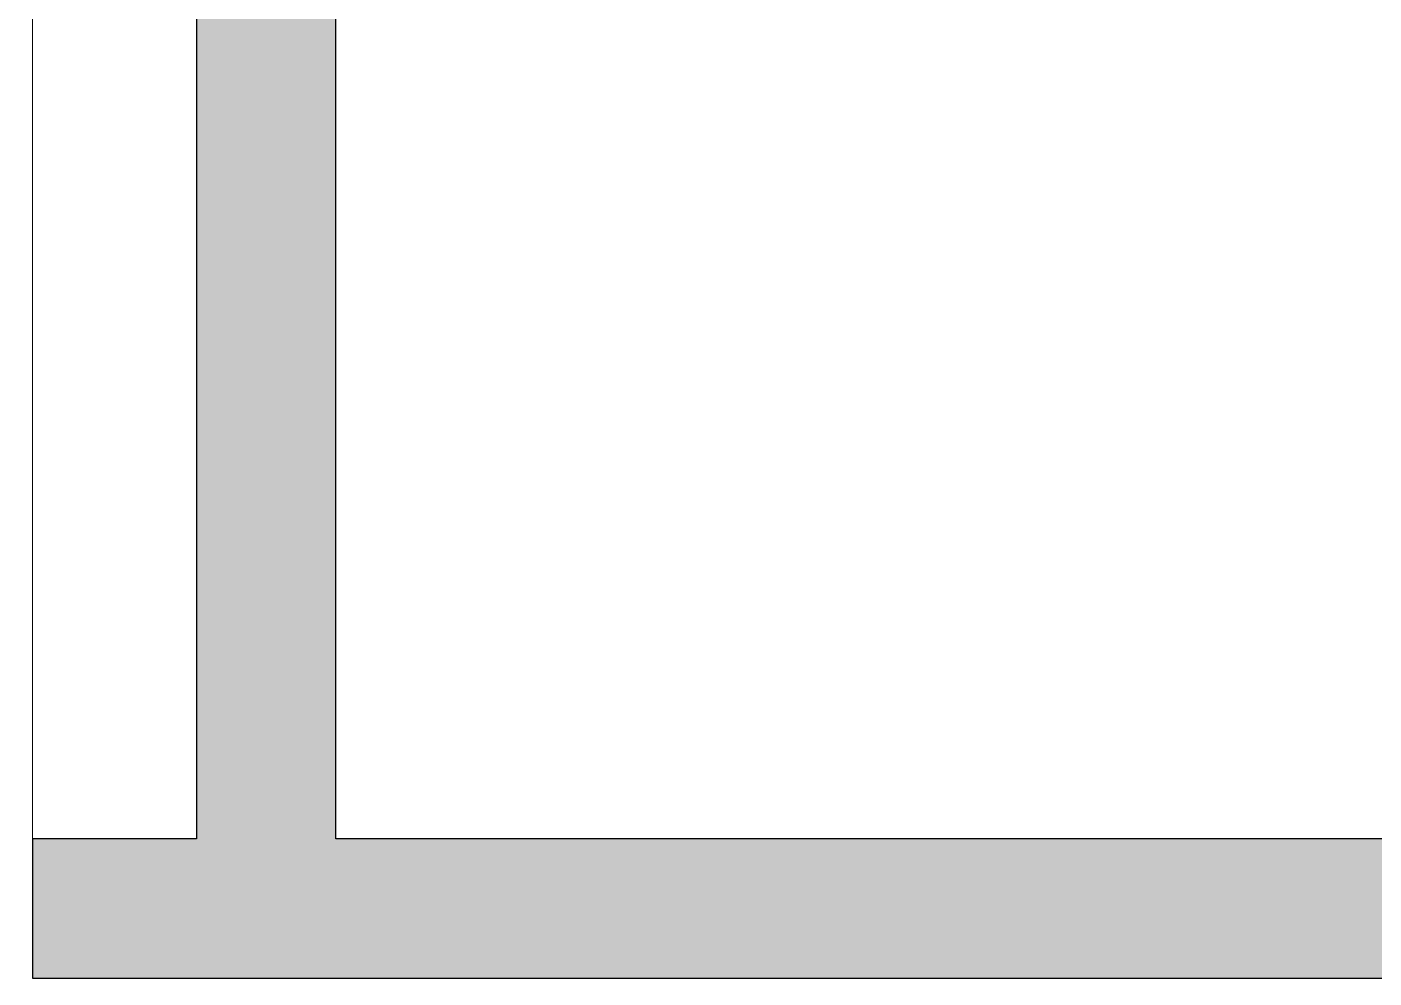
# Model space of a CAD drawing. Header units: millimetres. Extents: x 79795 to 317870, y -36033 to 97293.
# Drawn here: x 162115 to 163100, y 29757 to 30454 of the extents above; entities that cross this region are included whole.
import ezdxf

# ---------------------------------------------------------------- set-up
doc = ezdxf.new("R2010")
doc.units = ezdxf.units.MM
doc.header["$MEASUREMENT"] = 0
for name, color, linetype, lineweight in [('CSM-STL-XX-ZZ-M3-A-XXXX-00001_detached _19_04_21__rvt-1-Level 4$0$A-DOOR', 4, 'CONTINUOUS', 9), ('CSM-STL-XX-ZZ-M3-A-XXXX-00001_detached _19_04_21__rvt-1-Level 4$0$A-WALL-PATT', 7, 'CONTINUOUS', 9), ('CSM-STL-XX-ZZ-M3-A-XXXX-00001_detached _19_04_21__rvt-1-Level 4$0$I-WALL', 7, 'CONTINUOUS', 9)]:
    doc.layers.add(name, color=color, linetype=linetype, lineweight=lineweight)

msp = doc.modelspace()

# ---------------------------------------------------------------- hatches: boundary and pattern name
at = {"layer": 'CSM-STL-XX-ZZ-M3-A-XXXX-00001_detached _19_04_21__rvt-1-Level 4$0$A-WALL-PATT'}
msp.add_hatch(color=256, dxfattribs=at).paths.add_polyline_path([(162238.83, 29859.33), (162340.83, 29859.33), (162340.83, 33860.31), (162238.83, 33860.31), (162238.83, 30097.98)], flags=0)
h = msp.add_hatch(color=256, dxfattribs=at)
h.paths.add_polyline_path([(167502.45, 29757.33), (167502.45, 29859.33), (166100.33, 29859.33), (166100.33, 29757.33)], flags=0)
h.paths.add_polyline_path([(163743.33, 29757.33), (163743.33, 29859.33), (162118.83, 29859.33), (162118.83, 29757.33), (163370.96, 29757.33)], flags=0)
h.paths.add_polyline_path([(165090.33, 29757.33), (165090.33, 29859.33), (164753.33, 29859.33), (164753.33, 29757.33)], flags=0)
h.paths.add_polyline_path([(161108.83, 29757.33), (161108.83, 29859.33), (159471.33, 29859.33), (159471.33, 29757.33), (160979.06, 29757.33)], flags=0)
h.paths.add_polyline_path([(158461.33, 29757.33), (158461.33, 29859.33), (156862.83, 29859.33), (156862.83, 29757.33), (157989.17, 29757.33)], flags=0)

# ---------------------------------------------------------------- linework, layer by layer
at = {"layer": 'CSM-STL-XX-ZZ-M3-A-XXXX-00001_detached _19_04_21__rvt-1-Level 4$0$A-DOOR'}
msp.add_line((162118.83, 29859.33), (162118.83, 30869.33), dxfattribs=at)
msp.add_arc((162118.83, 29859.33), 1010, 90, 180, dxfattribs=at)
at = {"layer": 'CSM-STL-XX-ZZ-M3-A-XXXX-00001_detached _19_04_21__rvt-1-Level 4$0$I-WALL', "lineweight": 30}
for p, q in [((162238.83, 33860.31), (162238.83, 29859.33)), ((162340.83, 29859.33), (162340.83, 33860.31)), ((162238.83, 29859.33), (162118.83, 29859.33)), ((162118.83, 29859.33), (162118.83, 29757.33)), ((163743.33, 29859.33), (162340.83, 29859.33)), ((162118.83, 29757.33), (163743.33, 29757.33))]:
    msp.add_line(p, q, dxfattribs=at)

doc.saveas('drawing.dxf')
